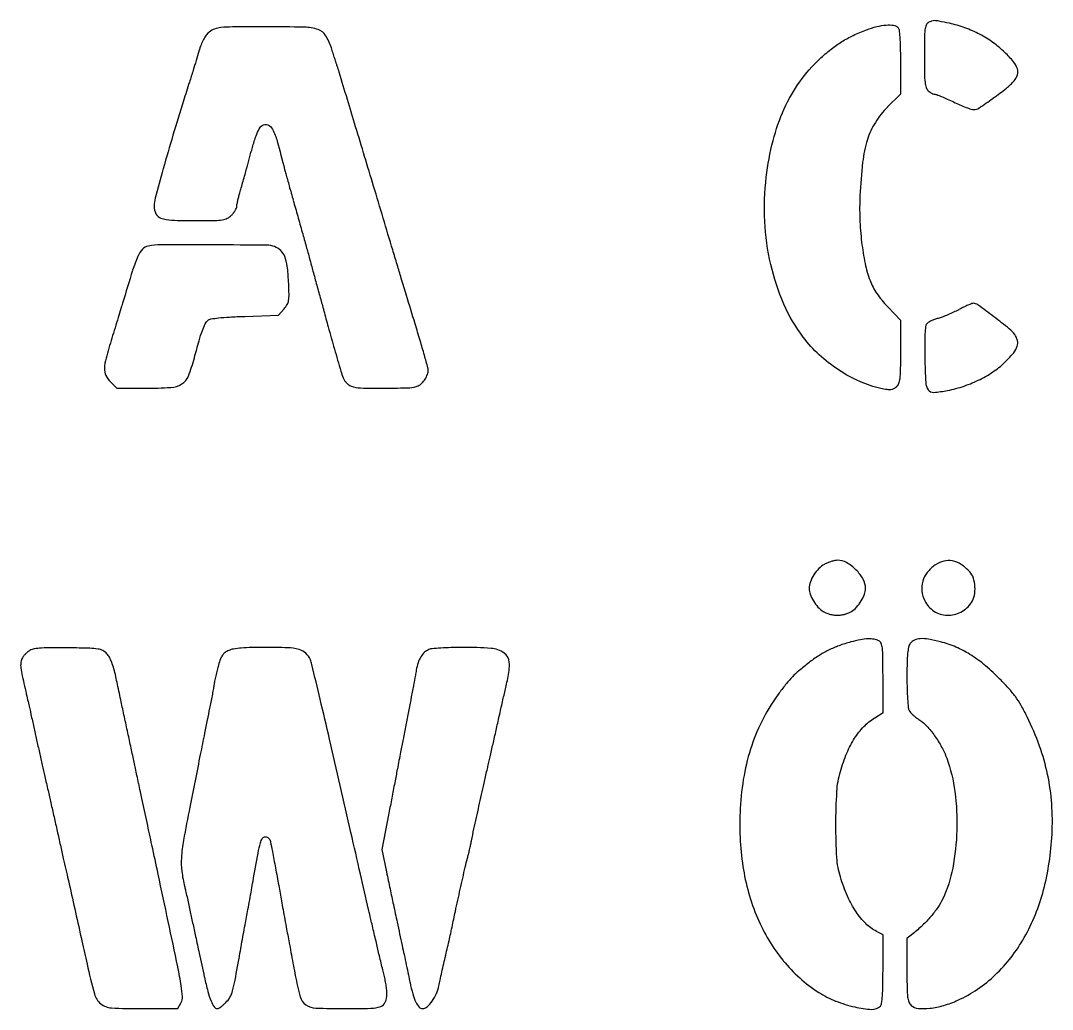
# Model space of a CAD drawing. Header units: centimetres. Extents: x 0 to 40, y 0 to 40.
# Drawn here: x 24.446 to 29.188, y 9.427 to 13.968 of the extents above; entities that cross this region are included whole.
import ezdxf

# ---------------------------------------------------------------- set-up
doc = ezdxf.new("R2010")
doc.units = ezdxf.units.CM
doc.header["$MEASUREMENT"] = 0
doc.layers.add('test v4_0', color=7, linetype='Continuous')

msp = doc.modelspace()

# ---------------------------------------------------------------- linework, layer by layer
at = {"layer": 'test v4_0'}
for p, q in [((28.49, 13.7783), (28.49, 13.6306)), ((28.49, 13.6306), (28.4314, 13.5722)), ((25.4774, 12.61), (25.6318, 12.615)), ((25.6318, 12.615), (25.6571, 12.6445)), ((28.4316, 12.6542), (28.49, 12.5933)), ((28.49, 12.5933), (28.49, 12.4482)), ((24.8592, 12.3092), (24.8885, 12.28)), ((24.8885, 12.28), (25.0197, 12.28)), ((28.41, 10.7903), (28.41, 10.9498)), ((28.3717, 10.7661), (28.41, 10.7903)), ((26.139, 10.3283), (26.1069, 10.1616)), ((26.1069, 10.1616), (26.1282, 10.0583)), ((28.41, 9.7695), (28.3805, 9.7848)), ((28.41, 9.6117), (28.41, 9.7695)), ((28.547, 9.7733), (28.52, 9.7515)), ((28.52, 9.7515), (28.52, 9.6073)), ((25.1695, 9.43), (25.1839, 9.4578)), ((25.0015, 9.43), (25.1695, 9.43))]:
    msp.add_line(p, q, dxfattribs=at)
at = {"layer": 'test v4_0', "extrusion": (0, 0, -1)}
for centre, radius, start, end in [((-28.5006, 13.4777), 0.4785, 69.6082, 75.6579), ((-28.4454, 13.6938), 0.2555, 75.6579, 85.334), ((-28.4379, 13.7859), 0.163, 85.3339, 97.1699), ((-28.454, 13.914), 0.034, 97.1698, 135), ((-28.4973, 13.4278), 0.5233, 58.1208, 64.6656), ((-28.5991, 13.2128), 0.7611, 64.6657, 69.6082), ((-28.4639, 13.9239), 0.0199, 135, 172.5331), ((-27.8819, 13.8477), 0.6069, 172.533, 175.7026), ((-28.5068, 13.4126), 0.5412, 51.6992, 58.1208), ((-27.6335, 13.829), 0.856, 175.7026, 178.8704), ((-19.7784, 15.4317), 5.7169, 196.2863, 196.7421), ((-32.0994, 15.7972), 6.5243, 342.35038, 342.57223), ((-32.358, 15.8795), 6.7957, 342.13514, 342.35035), ((-28.7116, 13.1532), 0.8717, 47.2057, 51.6992), ((-25.0629, 13.7783), 3.4271, 178.8703, 180), ((-19.5925, 15.4876), 5.911, 196.74217, 197.18678), ((-31.6598, 15.6544), 6.0621, 341.92291, 342.13513), ((-26.862, 14.0884), 1.0152, 341.1271, 341.9229), ((-28.5731, 13.3028), 0.6678, 35.2336, 47.2057), ((-14.9096, 16.936), 10.8127, 197.18676, 197.49616), ((28.1913, 30.5225), 56.0043, 197.49624, 197.58768), ((-28.6481, 13.2499), 0.7596, 24.3642, 35.2335), ((-28.6491, 13.6076), 0.0224, 90, 110.9604), ((-28.297, 12.6884), 1.0067, 110.9604, 112.3181), ((-28.3591, 12.8398), 0.843, 112.3181, 114.2627), ((-28.763, 13.1978), 0.8858, 14.3521, 24.3642), ((-28.1806, 12.4437), 1.2775, 114.2626, 115.6867), ((-25.7962, 13.3424), 0.2842, 19.9324, 26.9984), ((-25.5796, 13.4528), 0.0411, 26.9984, 56.4168), ((-25.5721, 13.464), 0.0277, 56.4168, 111.6683), ((-25.5672, 13.4516), 0.041, 111.6683, 152.9551), ((-25.3374, 13.3343), 0.2991, 152.955, 164.4211), ((-26.2582, 13.1749), 0.7757, 15.8022, 19.9324), ((-32.1558, 11.5058), 6.905, 14.97509, 15.80221), ((-20.0567, 11.862), 5.7811, 164.42107, 165.75031), ((-29.1646, 13.0951), 1.3003, 6.8433, 14.3521), ((-29.0675, 13.1067), 1.2025, 357.1357, 6.8433), ((-25.8979, 13.0395), 0.4648, 10.5013, 12.5265), ((-25.947, 13.0286), 0.5152, 12.5265, 14.6668), ((-26.0142, 13.011), 0.5846, 14.6668, 16.6135), ((-25.4895, 13.1152), 0.0495, 359.9999, 10.5013), ((28.7815, -2.3326), 56.6361, 164.21917, 164.29595), ((-28.9979, 13.1032), 1.1328, 346.9833, 357.1357), ((11.4829, 2.5311), 38.6667, 164.29601, 164.39823), ((18.7466, 0.5029), 46.2083, 164.3983, 164.47003), ((-99.4215, 34.9254), 76.4995, 343.225806, 343.278518), ((-24.686, 12.5723), 1.1299, 164.4701, 165.5097), ((-79.7296, 28.9897), 55.9324, 343.15913, 343.22582), ((-28.8982, 13.0802), 1.0305, 336.3415, 346.9833), ((-126.8167, 43.2427), 105.1294, 343.114271, 343.159191), ((-13.9889, 9.4432), 12.2736, 164.39432, 164.55337), ((-14.5129, 9.588), 11.7299, 164.55347, 164.71803), ((-20.7889, 13.9003), 4.3054, 196.6042, 196.9457), ((-15.6608, 9.9017), 10.5399, 164.71812, 164.87671), ((-720.6639, 223.5059), 725.7334, 343.1034838, 343.1142554), ((-28.6466, 12.97), 0.7558, 322.9164, 336.3415), ((4.214, 21.5186), 30.4432, 196.94569, 197.02637), ((-24.5032, 12.2914), 1.3803, 164.8767, 165.5864), ((-28.447, 13.237), 0.6725, 247.1819, 249.5046), ((-28.4254, 13.2883), 0.7282, 244.8899, 247.1819), ((-28.5162, 13.0944), 0.5141, 241.9143, 244.8898), ((7.6465, 22.5697), 34.033, 197.02632, 197.10928), ((-25.5825, 12.437), 0.3196, 19.8354, 25.7828), ((-25.3372, 12.5555), 0.0471, 25.7828, 50.2224), ((-25.326, 12.5689), 0.0297, 50.2223, 80.4322), ((-25.4188, 12.0184), 0.5879, 80.4322, 83.8781), ((-25.4534, 11.6963), 0.9119, 83.8782, 87.0226), ((-25.5954, 8.9662), 3.6458, 87.0227, 88.1452), ((-28.607, 12.8089), 0.2155, 249.5044, 254.9293), ((8.2699, 22.7615), 34.6852, 197.10922, 197.19103), ((-25.9708, 12.2969), 0.7324, 15.9168, 19.8354), ((-29.6475, 11.2484), 4.5556, 14.902, 15.9168), ((-28.5266, 12.8792), 0.6054, 312.6069, 322.9164), ((-28.5953, 12.954), 0.7069, 303.4291, 312.6069), ((-21.9712, 12.4482), 6.5188, 180.00003, 180.74991), ((-28.5801, 12.9309), 0.6793, 294.0781, 303.4291), ((-28.1173, 12.3678), 0.3722, 180.75, 186.7878), ((-28.5023, 12.7567), 0.4884, 282.1044, 294.0781), ((-28.4281, 12.3326), 0.0634, 227.8554, 241.7673), ((-28.4436, 12.3155), 0.0404, 201.0033, 227.8553), ((-28.393, 12.3349), 0.0946, 186.7878, 201.0034), ((-28.5236, 12.8563), 0.5903, 279.2154, 282.1044), ((-28.4397, 12.3389), 0.0662, 264.7667, 279.2154), ((-28.4428, 12.3053), 0.0324, 241.7673, 264.7667), ((-271.7365, 63.8801), 252.4625, 347.890749, 347.898999), ((-8.5556, 14.2515), 18.0082, 190.52785, 190.68484), ((-25.0086, 11.1939), 1.2734, 189.4399, 190.5279), ((-449.707, 102.064), 434.4832, 347.885225, 347.890726), ((-24.443, 11.0544), 0.9025, 188.8856, 190.1617), ((-7.8018, 14.3938), 18.7753, 190.68483, 190.8629), ((-55.5259, 4.2962), 29.5971, 12.8052, 12.91773), ((-30.658, 9.9998), 4.0835, 12.9178, 13.403), ((-19.5236, 9.7132), 5.0836, 166.9043, 167.2755), ((-437.3804, 99.4183), 421.8758, 347.879695, 347.885195), ((-21.783, 11.534), 3.6055, 190.6496, 191.1325), ((-22.0958, 11.4751), 3.2872, 190.1618, 190.6495), ((5.6001, 4.04), 30.8399, 167.27555, 167.37341), ((-192.8599, 46.9071), 171.7804, 347.86887, 347.879642), ((-22.6286, 11.3675), 2.7436, 191.1325, 191.7252), ((-3.508, 15.2177), 23.1474, 190.86293, 191.0151), ((-58.842, 3.5425), 32.9978, 12.68896, 12.80515), ((9.1977, 3.2341), 34.5266, 167.37344, 167.47291), ((-59.7196, 3.3449), 33.8973, 12.57509, 12.68899), ((-28.5166, 10.5364), 0.2716, 44.1353, 57.7369), ((7.9978, 3.5007), 33.2975, 167.47287, 167.57509), ((-28.5651, 10.4894), 0.3391, 32.62, 44.1352), ((-28.4944, 10.6219), 0.1582, 122.263, 137.8573), ((-28.2629, 10.4124), 0.4705, 137.8572, 144.776), ((-28.6497, 10.4353), 0.4395, 22.6198, 32.62), ((-28.2214, 10.383), 0.5213, 144.776, 151.4985), ((-28.3358, 10.4452), 0.3911, 151.4986, 159.8381), ((-28.9915, 10.2928), 0.8098, 16.2912, 22.6198), ((-28.0397, 10.3365), 0.7065, 159.8382, 172.6479), ((-59.6183, 17.9167), 35.4222, 347.91657, 347.96768), ((889.109, 186.3278), 932.0164, 190.8722974, 190.8761935), ((139.2474, 42.3033), 168.4489, 190.858576, 190.872327), ((-98.4789, 26.236), 75.1633, 347.887406, 347.916513), ((-30.3124, 9.6292), 3.8286, 12.618, 13.5309), ((-28.6164, 10.4024), 0.4191, 3.3744, 16.2912), ((-20.5395, 9.5111), 4.1369, 166.6679, 167.1384), ((-98.9539, 26.338), 75.6491, 347.858251, 347.887357), ((-575.5118, 136.0905), 563.7738, 347.101216, 347.123676), ((1009.8162, 209.5195), 1054.9314, 190.8761486, 190.8800447), ((-58.6855, 3.2777), 32.9039, 12.43062, 12.61809), ((5.7478, 3.509), 31.1007, 167.13848, 167.24482), ((-62.552, 18.5064), 38.4143, 347.80993, 347.85829), ((936.7612, 195.4768), 980.539, 190.8799915, 190.8841168), ((-30.7834, 10.2747), 2.5898, 0.0137, 3.3744), ((-27.6193, 10.2822), 1.1305, 172.6479, 181.6557), ((9.1748, 2.7332), 34.6144, 167.24477, 167.355), ((-60.7704, 2.8181), 35.0388, 12.25483, 12.43061), ((10.616, 2.4099), 36.0914, 167.35499, 167.46179), ((-29.3303, 9.6472), 2.8656, 11.1552, 12.2548), ((-30.8219, 10.2747), 2.6283, 356.7127, 0.0138), ((-27.6489, 10.2814), 1.1008, 181.6558, 190.755), ((-25.6256, 10.1699), 0.08, 15.4316, 32.4783), ((-25.5712, 10.2046), 0.0154, 32.4784, 90), ((-25.5712, 10.2003), 0.0197, 90, 113.263), ((-25.57, 10.1975), 0.0228, 113.2629, 134.1651), ((-25.567, 10.1944), 0.0271, 134.1651, 153.1265), ((-25.5581, 10.1899), 0.037, 153.1264, 168.1466), ((-22.9973, 9.6524), 2.6536, 168.1465, 169.1412), ((-373.9917, 89.9409), 357.0369, 347.06956, 347.101188), ((-26.068, 10.0478), 0.5389, 10.3651, 15.4315), ((-7.4031, 6.661), 18.5322, 169.14113, 169.3781), ((-45.8628, 6.4272), 20.6621, 9.99947, 10.36502), ((-27.4818, 9.8534), 1.0175, 12.867, 15.2823), ((-28.568, 10.1452), 0.3707, 342.7051, 356.7127), ((-7.4203, 6.6643), 18.5146, 169.37816, 169.63393), ((-50.8275, 4.5207), 24.9646, 12.62973, 12.86693), ((-28.1534, 10.1856), 0.5873, 190.7551, 205.3177), ((-21.0142, 9.1795), 3.7469, 166.6439, 167.3336), ((-532.5545, 126.3452), 519.725, 347.051236, 347.06957), ((-29.0381, 10.2916), 0.8631, 336.3965, 342.705), ((139.2005, -26.828), 167.958, 167.333512, 167.378203), ((-24.1742, 9.7342), 1.0576, 166.0039, 167.0207), ((-20.0436, 8.7822), 5.2965, 167.0207, 167.3287), ((-15.1837, 8.0844), 10.6225, 169.63397, 170.02175), ((-44.5822, 5.9201), 18.5643, 12.30588, 12.62972), ((-19.4313, 8.6445), 5.9241, 167.32876, 167.63747), ((-20.0501, 8.7801), 5.2906, 167.6374, 167.9734), ((-28.6737, 10.1323), 0.4653, 326.3791, 336.3965), ((-28.4118, 10.0633), 0.3014, 205.3177, 214.0937), ((79.3076, -13.4164), 106.5819, 167.378226, 167.451106), ((-31.9752, 11.2487), 6.0843, 346.61238, 347.05126), ((-30.9364, 8.8969), 4.5976, 11.3922, 12.3059), ((-28.5669, 10.0614), 0.3372, 314.5011, 326.3791), ((-28.2765, 10.1549), 0.4648, 214.0937, 220.4377), ((-33.6195, 8.3135), 8.2787, 10.4483, 10.69582), ((-28.4753, 9.9681), 0.2064, 297.3444, 314.501), ((-28.2122, 10.2097), 0.5492, 220.4377, 226.2833), ((-46.4156, 5.9556), 21.2903, 10.19756, 10.32246), ((-45.6238, 6.0998), 20.4855, 10.32247, 10.44829), ((-28.1012, 10.3258), 0.7099, 226.2834, 231.1061), ((18.3152, 0.1599), 44.0967, 167.45108, 167.59203), ((-37.7044, 7.5227), 12.4392, 10.01072, 10.1975), ((-6.0618, 6.0425), 19.9629, 169.26766, 169.37286), ((31.4034, -0.9874), 58.082, 169.372792, 169.420233), ((35.1896, -1.6947), 61.9337, 169.420143, 169.467126), ((-30.2791, 10.6718), 4.3013, 346.683, 347.0788), ((-33.4684, 11.4268), 7.5788, 346.42397, 346.68294), ((-10.11, 6.2378), 16.4625, 167.78846, 167.93743), ((-0.064, 4.091), 26.7354, 167.93734, 168.04093), ((-31.1764, 8.5474), 4.9077, 12.8259, 13.2825), ((14.6175, 2.1304), 41.009, 169.46712, 169.53106), ((-33.2358, 11.3706), 7.3395, 346.16339, 346.42397), ((-1.3387, 4.3609), 25.4324, 168.04087, 168.14538), ((-32.1927, 8.3161), 5.9499, 12.4308, 12.82591), ((-29.0895, 10.3494), 3.0693, 345.6636, 346.1634), ((-16.815, 7.6095), 9.6188, 168.14536, 168.36125), ((-31.6134, 8.4438), 5.3568, 12.0331, 12.4307), ((-27.6111, 9.2969), 1.2646, 10.8712, 12.0331)]:
    msp.add_arc(centre, radius, start, end, dxfattribs=at)
at = {"layer": 'test v4_0'}
for centre, radius, start, end in [((28.6971, 13.9156), 0.0948, 160.1216, 173.4811), ((28.6284, 13.9405), 0.0217, 120.2185, 160.1216), ((28.6606, 13.8851), 0.0857, 108.6098, 120.2185), ((28.6462, 13.9281), 0.0404, 88.2176, 108.6097), ((28.6437, 13.8474), 0.1211, 78.6161, 88.2176), ((28.0976, 11.1354), 2.8876, 77.6541, 78.616), ((28.5931, 13.3994), 0.57, 70.151, 77.654), ((25.4184, 13.8113), 0.1495, 142.9371, 151.6929), ((25.3706, 13.8475), 0.0895, 130.0788, 142.9371), ((25.3658, 13.8532), 0.082, 110.3565, 130.0788), ((25.3782, 13.8197), 0.1177, 95.3116, 110.3565), ((25.4241, 13.3258), 0.6137, 90.3388, 95.3116), ((25.5717, -11.6462), 25.5862, 90.00003, 90.33876), ((25.5717, 5.1552), 8.7848, 88.83322, 89.99998), ((25.7461, 13.7171), 0.2211, 72.262, 88.8332), ((25.7941, 13.8671), 0.0636, 31.9661, 72.2621), ((25.6352, 13.768), 0.2509, 17.4277, 31.9661), ((28.9837, 13.8829), 0.3832, 173.481, 179.2438), ((28.6028, 13.426), 0.5416, 62.3551, 70.151), ((28.6127, 13.445), 0.5202, 54.3988, 62.3551), ((25.6393, 13.7193), 0.3891, 159.1153, 163.7137), ((25.4675, 13.7849), 0.2052, 151.6929, 159.1154), ((34.8025, 13.8061), 6.2025, 179.24371, 180.00001), ((28.6425, 13.4866), 0.469, 45.7996, 54.3987), ((34.4533, 13.806), 5.8533, 179.99995, 180.80209), ((28.5587, 13.4004), 0.5893, 40.0527, 45.7996), ((25.1207, 13.4931), 0.825, 16.8355, 18.8729), ((28.9356, 13.7173), 0.0968, 18.1996, 40.0527), ((-1093.0567, -324.8597), 1169.073, 16.8226231, 16.8354573), ((28.9961, 13.7296), 0.3956, 180.802, 186.5405), ((28.9547, 13.7422), 0.0765, 319.084, 343.0561), ((28.984, 13.7332), 0.0459, 343.056, 18.1996), ((28.7096, 13.6968), 0.1072, 186.5406, 199.2593), ((28.6426, 13.6734), 0.0362, 199.2594, 227.8553), ((28.0097, 14.8805), 1.5588, 305.5157, 308.3705), ((28.8155, 13.8628), 0.2607, 308.3705, 319.0841), ((28.6741, 13.7082), 0.0832, 227.8553, 234.8421), ((28.675, 13.7095), 0.0847, 234.8421, 241.7348), ((28.6686, 13.6975), 0.0711, 241.7348, 248.9574), ((28.6491, 13.6469), 0.0169, 248.9575, 270), ((27.4189, 15.7082), 2.5758, 303.7659, 305.5157), ((34.9018, 10.5232), 10.1826, 162.4123, 163.34415), ((28.7144, 13.2884), 0.4008, 134.9111, 147.9172), ((29.0826, 14.319), 0.8034, 244.3134, 246.615), ((29.0093, 14.1496), 0.6189, 246.615, 249.4141), ((28.9973, 14.1177), 0.5848, 249.414, 251.893), ((28.8275, 13.6014), 0.0414, 270, 303.7659), ((28.8275, 13.5984), 0.0384, 251.8931, 270), ((-255.3374, -71.5761), 293.9009, 16.766877, 16.822569), ((28.6629, 13.3207), 0.34, 147.9172, 162.6309), ((33.5311, 10.9332), 8.7519, 163.34415, 164.38807), ((28.8738, 13.2547), 0.5609, 162.6308, 173.5064), ((39.4911, 9.2678), 14.9403, 164.38803, 164.92844), ((21.4065, 14.381), 4.2223, 344.6269, 345.025), ((26.5819, 13.5191), 0.9512, 194.2497, 195.4834), ((30.6393, 13.0538), 2.3378, 173.5064, 177.2726), ((19.6997, 14.8482), 5.9918, 344.04049, 344.33522), ((19.314, 14.9563), 6.3924, 344.33519, 344.62694), ((63.2305, 23.6713), 38.9799, 195.4835, 195.56853), ((23.4823, 13.7664), 2.0576, 343.3864, 344.0405), ((57.0808, 21.958), 32.5961, 195.56855, 195.68979), ((-343.7516, -98.214), 386.2408, 16.72147, 16.766849), ((25.1998, 13.1163), 0.1398, 164.9284, 180), ((71.7081, 26.0667), 47.7895, 195.68984, 195.78082), ((29.5675, 13.1048), 1.2649, 177.2727, 182.107), ((25.1367, 13.1163), 0.0767, 180, 207.2819), ((25.3359, 13.1552), 0.1132, 321.7895, 328.8573), ((25.353, 13.1448), 0.0932, 328.8573, 336.2894), ((25.4205, 13.1152), 0.0195, 336.2894, 0), ((25.1053, 13.1001), 0.0414, 207.2819, 250.5411), ((25.1455, 13.214), 0.1621, 250.5411, 267.9014), ((25.2477, 16.0019), 2.9519, 267.9014, 270), ((25.2477, 20.8123), 7.7623, 270.00004, 270.67269), ((25.3356, 13.3202), 0.2697, 270.6728, 278.3233), ((25.365, 13.1198), 0.0671, 278.3233, 297.8445), ((25.3591, 13.1309), 0.0797, 297.8445, 314.9999), ((25.331, 13.159), 0.1195, 315.0001, 321.7894), ((29.626, 13.107), 1.3234, 182.107, 186.7801), ((29.4629, 13.0876), 1.1591, 186.7801, 191.7006), ((25.0995, 12.8348), 0.125, 138.1125, 155.9246), ((25.041, 12.8872), 0.0465, 100.8652, 138.1125), ((25.0935, 12.6136), 0.3251, 90.1254, 100.8653), ((25.1741, -24.1972), 37.136, 89.7573, 90.12537), ((25.0499, -53.4871), 66.4262, 89.543598, 89.757196), ((25.5782, 12.8368), 0.1002, 69.1832, 89.5435), ((25.5851, 12.8548), 0.0809, 45.3617, 69.1832), ((25.5839, 12.8536), 0.0826, 21.9077, 45.3616), ((25.5194, 12.6472), 0.585, 155.9245, 162.6622), ((25.4984, 12.8192), 0.1748, 7.0789, 21.9076), ((27.2089, 13.2243), 1.476, 194.4903, 195.1542), ((28.8249, 12.9555), 0.5077, 191.7007, 200.821), ((36.7709, 9.1346), 12.372, 162.66217, 163.39579), ((24.7558, 12.727), 0.9231, 2.7568, 7.0789), ((36.6496, 15.7812), 11.2568, 195.15417, 195.30268), ((37.8814, 16.1182), 12.5338, 195.30271, 195.45672), ((22.8802, 12.6367), 2.8008, 1.5127, 2.7569), ((38.4316, 16.2704), 13.1047, 195.45676, 195.60573), ((28.6189, 12.8771), 0.2873, 200.821, 207.5403), ((25.5358, 12.7068), 0.1443, 350.7501, 1.5127), ((28.6386, 12.8873), 0.3094, 207.5404, 213.8958), ((28.6834, 12.9175), 0.3634, 213.8959, 219.7255), ((25.5558, 12.7316), 0.1336, 319.322, 330.0402), ((25.6236, 12.6925), 0.0553, 330.0402, 350.7502), ((28.853, 13.0584), 0.5839, 219.7255, 223.8123), ((28.9954, 12.2116), 0.4903, 113.42, 116.0495), ((28.9995, 12.202), 0.5007, 111.279, 113.42), ((28.8255, 12.6489), 0.0211, 90, 111.279), ((28.8255, 12.6367), 0.0333, 53.8638, 90), ((25.5875, 8.2022), 5.5241, 52.9006, 53.8638), ((29.2896, 13.5216), 3.5616, 194.4136, 195.6303), ((29.0829, 12.0325), 0.6896, 116.0495, 118.0857), ((14.7679, 9.0852), 12.0101, 16.51173, 16.89653), ((28.6287, 12.5613), 0.0231, 140.3098, 173.7586), ((28.6319, 12.5586), 0.0274, 120.7611, 140.3099), ((28.6983, 12.4471), 0.1571, 115.3961, 120.761), ((28.7104, 12.4216), 0.1853, 110.1368, 115.3961), ((28.7136, 12.4127), 0.1948, 105.0706, 110.1368), ((27.001, 10.0712), 3.1809, 51.2923, 52.9006), ((38.6613, 16.1435), 13.2932, 195.63031, 196.08707), ((29.4615, 12.4829), 0.8599, 176.828, 179.9216), ((29.227, 12.4959), 0.625, 173.7586, 176.828), ((28.9084, 12.4513), 0.1307, 35.0085, 51.2922), ((28.9486, 12.4795), 0.0817, 13.6928, 35.0084), ((27.5525, 11.6788), 2.8124, 162.809, 164.7689), ((19.7477, 10.5614), 6.8161, 15.9236, 16.51168), ((31.6845, 12.4798), 3.0828, 179.9216, 181.1177), ((28.9396, 12.5014), 0.0919, 320.7679, 341.7894), ((28.9816, 12.4875), 0.0477, 341.7895, 13.6928), ((48.5073, 18.9831), 23.5405, 196.08714, 196.3452), ((10.073, 7.8012), 16.8768, 15.71863, 15.92352), ((28.602, 12.777), 0.5276, 315, 320.7678), ((25.0353, 12.3641), 0.2036, 164.7689, 178.1298), ((24.5168, 12.6138), 0.7537, 338.3505, 345.0979), ((32.3778, 12.4934), 3.7763, 181.1177, 182.8391), ((28.7008, 12.6782), 0.388, 304.6832, 315), ((24.9018, 12.3685), 0.0699, 178.1298, 205.0801), ((24.9332, 12.3832), 0.1047, 205.0802, 225), ((25.147, 12.3637), 0.0756, 301.8495, 338.3505), ((26.2725, 12.4621), 0.3692, 196.3452, 201.4119), ((26.2117, 12.3818), 0.1115, 327.3628, 339.8811), ((26.2608, 12.3638), 0.0592, 339.8811, 359.9999), ((26.2848, 12.3638), 0.0352, 0, 15.7186), ((28.6164, 12.8002), 0.5363, 296.5889, 304.6832), ((25.0197, 14.2388), 1.9588, 270, 273.4255), ((25.1304, 12.3904), 0.1071, 273.4255, 301.8495), ((25.9798, 12.3473), 0.0548, 201.4118, 214.8614), ((26.0063, 12.3658), 0.087, 214.8612, 224.3701), ((26.0047, 12.3642), 0.0848, 224.3701, 233.9766), ((25.9818, 12.3327), 0.0459, 233.9765, 249.1832), ((26.0116, 12.4112), 0.1299, 249.1832, 268.5877), ((26.1034, 16.6116), 4.3314, 270.2385, 271.7435), ((26.2322, 12.3817), 0.0995, 271.7434, 294.4955), ((26.2493, 12.3441), 0.0582, 294.4955, 314.8324), ((26.2119, 12.3817), 0.1112, 314.8324, 327.3628), ((28.6702, 12.3095), 0.0641, 182.8391, 214.8389), ((28.5912, 12.8547), 0.5965, 281.1708, 288.8117), ((28.5957, 12.8416), 0.5826, 288.8117, 296.5888), ((26.1051, 16.2023), 3.9222, 268.5877, 270.2385), ((28.6406, 12.2889), 0.0281, 214.8389, 274.1416), ((28.6045, 12.7872), 0.5277, 274.1417, 281.1708), ((28.2165, 11.3295), 0.1604, 112.1898, 118.0467), ((28.2351, 11.2837), 0.2099, 107.4012, 112.1897), ((28.2291, 11.303), 0.1896, 102.5001, 107.4012), ((28.2009, 11.4301), 0.0595, 90.8749, 102.5001), ((28.2013, 11.4046), 0.0849, 61.0661, 90.8749), ((28.1477, 11.3077), 0.1957, 45.0843, 61.0661), ((28.7228, 11.3575), 0.1322, 104.7431, 123.9469), ((28.7122, 11.3977), 0.0906, 79.249, 104.7431), ((28.709, 11.3808), 0.1078, 56.2865, 79.2489), ((28.2372, 11.3308), 0.1719, 135.3354, 147.569), ((28.192, 11.3754), 0.1083, 118.0466, 135.3354), ((28.1469, 11.3069), 0.1968, 29.1424, 45.0843), ((28.7105, 11.3593), 0.1223, 142.3246, 163.9076), ((28.7336, 11.3414), 0.1516, 123.947, 142.3246), ((28.6439, 11.2832), 0.2251, 43.0464, 56.2865), ((28.7523, 11.3844), 0.0768, 18.0398, 43.0464), ((28.1637, 11.3586), 0.0932, 159.9345, 179.1251), ((28.2336, 11.333), 0.1677, 147.5689, 159.9346), ((28.2421, 11.36), 0.0878, 360, 29.1425), ((28.706, 11.3606), 0.1176, 163.9075, 185.9761), ((28.6778, 11.3602), 0.1551, 3.2639, 18.0397), ((28.141, 11.3589), 0.0705, 179.1251, 200.8082), ((28.249, 11.4), 0.186, 200.8083, 211.3206), ((28.1483, 11.402), 0.1894, 328.5287, 338.881), ((28.257, 11.36), 0.0729, 338.8809, 0), ((28.7211, 11.3622), 0.1329, 185.976, 206.1194), ((28.6725, 11.3599), 0.1604, 348.7029, 3.2639), ((28.2596, 11.4064), 0.1985, 211.3207, 221.6153), ((28.1384, 11.4081), 0.2011, 318.3712, 328.5288), ((28.7083, 11.3559), 0.1186, 206.1194, 237.1491), ((28.7063, 11.3679), 0.1316, 297.8816, 326.7661), ((28.7388, 11.3466), 0.0928, 326.7662, 348.703), ((28.1998, 11.3533), 0.1185, 221.6154, 236.7661), ((28.1711, 11.3096), 0.0662, 236.7662, 249.1303), ((28.2055, 11.3996), 0.1626, 249.1303, 255.4525), ((28.2083, 11.4104), 0.1737, 255.4525, 261.6515), ((28.2, 11.3541), 0.1168, 261.6515, 270), ((28.2, 11.3541), 0.1168, 270, 278.3485), ((28.1917, 11.4104), 0.1737, 278.3485, 284.5475), ((28.1945, 11.3996), 0.1626, 284.5475, 290.8697), ((28.2289, 11.3096), 0.0662, 290.8697, 303.2338), ((28.2005, 11.3529), 0.118, 303.2338, 318.3713), ((28.7091, 11.3571), 0.1201, 237.1491, 267.8955), ((28.7093, 11.3623), 0.1252, 267.8955, 297.8816), ((28.3688, 10.6544), 0.4712, 109.9845, 116.361), ((28.4356, 10.4708), 0.6666, 105.0678, 109.9844), ((28.426, 10.5064), 0.6297, 100.9624, 105.0678), ((28.3503, 10.8973), 0.2316, 92.3012, 100.9625), ((28.3466, 10.9886), 0.1402, 80.9448, 92.3012), ((28.3576, 11.058), 0.07, 61.845, 80.9448), ((28.3793, 11.0985), 0.024, 22.7521, 61.845), ((28.3295, 11.0776), 0.078, 6.4959, 22.7521), ((28.5767, 11.079), 0.0502, 144.9916, 166.9387), ((28.5725, 11.0819), 0.0451, 114.0883, 144.9915), ((28.5845, 11.0551), 0.0744, 92.8469, 114.0882), ((28.5891, 10.9626), 0.1671, 79.6662, 92.8469), ((28.482, 10.3753), 0.7641, 75.4007, 79.6663), ((28.5454, 10.6186), 0.5127, 67.0992, 75.4007), ((24.5534, 10.9776), 0.1175, 136.5448, 143.5904), ((24.5555, 10.9755), 0.1205, 129.5562, 136.5448), ((24.5241, 11.0136), 0.0711, 119.1841, 129.5562), ((24.5193, 11.0221), 0.0614, 99.4431, 119.1841), ((24.5639, 10.7542), 0.333, 93.7999, 99.4431), ((24.5915, 10.3389), 0.7491, 90.0807, 93.8), ((24.5966, 6.7319), 4.3561, 89.0695, 90.0807), ((24.5203, 2.0376), 9.0511, 88.45325, 89.06952), ((24.7567, 10.791), 0.2945, 81.1198, 88.4532), ((24.7915, 11.0137), 0.0691, 61.6631, 81.1197), ((24.7889, 11.0089), 0.0745, 43.2754, 61.6631), ((24.7891, 11.0091), 0.0743, 28.2139, 43.2754), ((25.4361, 11.0105), 0.0756, 144.9829, 159.8174), ((25.4142, 11.0259), 0.0488, 125.4328, 144.983), ((25.4406, 10.9887), 0.0945, 113.502, 125.4328), ((25.4388, 10.9929), 0.0899, 98.8848, 113.5019), ((25.503, 10.5824), 0.5054, 94.8132, 98.8847), ((25.5321, 10.2361), 0.8529, 91.5695, 94.8132), ((25.5804, 8.4743), 2.6153, 90.1626, 91.5695), ((25.5796, 8.7575), 2.3321, 87.7165, 90.1625), ((25.6631, 10.8516), 0.2364, 74.5744, 87.7165), ((25.7047, 11.0023), 0.0801, 48.4994, 74.5743), ((25.7068, 11.0047), 0.0768, 21.5992, 48.4993), ((26.3712, 10.9942), 0.0998, 133.1103, 148.4575), ((26.3474, 11.0196), 0.065, 111.9397, 133.1104), ((26.3421, 11.0326), 0.051, 94.8786, 111.9397), ((26.4787, 9.4325), 1.6569, 93.4992, 94.8787), ((26.4687, 9.5963), 1.4929, 91.6637, 93.4992), ((26.4881, 8.9266), 2.1628, 90.2735, 91.6637), ((26.4858, 9.423), 1.6663, 85.7781, 90.2734), ((26.5994, 10.9626), 0.1226, 55.4818, 85.7781), ((26.6378, 11.0184), 0.0548, 3.0003, 55.4817), ((28.4475, 10.5341), 0.6149, 122.8059, 128.0088), ((28.3648, 10.6625), 0.4622, 116.3611, 122.8058), ((28.0209, 11.0425), 0.3886, 0.5814, 6.4959), ((29.0498, 11.01), 0.5292, 174.289, 178.8484), ((28.7411, 11.0408), 0.219, 166.9388, 174.2889), ((28.5614, 10.6566), 0.4714, 58.2575, 67.0991), ((28.5155, 10.5824), 0.5586, 50.2144, 58.2575), ((24.536, 11.0064), 0.0895, 173.159, 187.4038), ((24.5138, 11.009), 0.0672, 155.5046, 173.1588), ((24.5057, 11.0127), 0.0582, 143.5904, 155.5046), ((24.6728, 10.9467), 0.2062, 21.1827, 28.2139), ((24.5765, 10.9094), 0.3095, 15.4043, 21.1828), ((26.1489, 10.7846), 0.8238, 164.2515, 165.9275), ((25.7272, 10.9035), 0.3857, 159.8175, 164.2514), ((25.6293, 10.974), 0.1602, 13.3979, 21.5992), ((-86.1779, -15.6581), 115.0955, 13.31639, 13.397979), ((26.4837, 10.9486), 0.2218, 161.5795, 170.56), ((26.4, 10.9765), 0.1337, 148.4575, 161.5795), ((26.4292, 11.0075), 0.2637, 346.597, 3.0003), ((29.1126, 9.6832), 1.6949, 128.0088, 129.9845), ((18.8878, 10.9498), 9.5222, 359.99998, 0.58141), ((31.9277, 10.9521), 3.4077, 178.8484, 180), ((28.2169, 10.2238), 1.0253, 45.1093, 50.2144), ((24.8467, 11.0467), 0.4028, 187.4038, 192.6587), ((36.7158, 13.7126), 12.5676, 192.65867, 193.09572), ((24.2447, 10.818), 0.6537, 12.1009, 15.4044), ((26.4878, 10.6979), 1.1737, 167.1529, 168.3912), ((26.5634, 10.6807), 1.2512, 165.9275, 167.1529), ((28.2811, 10.6716), 0.4032, 135.5208, 141.2368), ((28.2958, 10.6572), 0.4238, 129.9846, 135.5208), ((25.7379, 10.852), 0.408, 168.3912, 171.1144), ((29.0833, 10.0275), 1.432, 141.2369, 143.4622), ((30.3407, 10.9521), 1.8207, 180, 181.6549), ((27.8896, 9.8952), 1.4891, 42.5198, 45.1092), ((28.6411, 10.3551), 0.8816, 143.4622, 152.3631), ((29.7309, 10.9345), 1.2107, 181.655, 183.9018), ((28.6497, 10.5923), 0.4578, 36.2843, 42.5198), ((28.6882, 10.6205), 0.41, 29.6085, 36.2843), ((-13.6043, 1.5195), 40.5167, 13.04942, 13.31641), ((29.8956, 10.9457), 1.3757, 183.9019, 185.5451), ((28.5624, 10.8163), 0.0363, 185.5452, 208.1549), ((28.1632, 10.3221), 1.0139, 26.2137, 29.6085), ((-180.5983, -33.3676), 210.2079, 12.110501, 12.131128), ((38.7556, 8.0204), 13.7271, 168.27486, 168.50519), ((158.4263, -14.9377), 134.6785, 168.984903, 169.012176), ((28.568, 10.8193), 0.0426, 208.1549, 223.2771), ((28.6822, 10.9268), 0.1995, 223.2771, 228.0918), ((28.7028, 10.9498), 0.2303, 228.0917, 232.8038), ((28.6946, 10.9389), 0.2167, 232.8038, 237.7369), ((27.9223, 10.2035), 1.2824, 19.7286, 26.2137), ((-163.4935, -29.6971), 192.7137, 12.088425, 12.110426), ((45.7697, 6.5941), 20.8847, 168.5052, 168.67342), ((176.7658, -18.4983), 153.3605, 169.01226, 169.037012), ((-15.3822, 20.0979), 43.0504, 347.33731, 347.42486), ((28.6327, 10.3595), 0.8721, 152.3631, 161.3368), ((107.9781, -5.8666), 84.3288, 168.673321, 168.74093), ((48.5727, 15.9644), 24.6297, 192.42498, 192.56318), ((-141.6385, -25.0163), 170.3631, 12.065008, 12.088385), ((-44.5804, -5.66), 72.3139, 12.876336, 13.04937), ((160.9861, -15.4415), 137.2874, 169.037063, 169.061815), ((-6.7327, 18.1546), 34.1852, 347.2332, 347.33725), ((28.7027, 10.3359), 0.946, 161.3368, 169.9292), ((28.182, 10.2967), 1.0064, 11.9515, 19.7286), ((49.454, 16.1608), 25.5327, 192.56323, 192.69776), ((-81.1234, -12.0818), 108.4811, 12.032281, 12.065054), ((2267.3752, -435.7545), 2286.1007, 168.7408873, 168.7470753), ((54.1452, 5.2067), 28.4695, 169.06188, 169.1414), ((-5.8829, 17.9621), 33.3139, 347.14307, 347.23314), ((46.7787, 15.558), 22.7903, 192.69784, 192.83031), ((24.5372, 11.019), 2.1116, 346.4691, 347.1431), ((28.2284, 11.3332), 3.765, 192.8304, 193.3321), ((29.0114, 10.2811), 1.2596, 169.9293, 176.8622), ((28.2053, 10.3016), 0.9827, 4.0738, 11.9516), ((-105.4516, -17.7867), 133.4648, 12.141667, 12.190025), ((33.1334, 8.7824), 8.0643, 168.74711, 169.84855), ((29.0694, 10.2779), 1.3176, 176.8623, 188.4751), ((28.0318, 10.2892), 1.1566, 357.1022, 4.0738), ((73.6983, 21.1609), 50.2828, 192.53815, 192.61309), ((-79.0702, -12.1109), 106.4797, 12.084358, 12.141654), ((25.9073, 10.0763), 0.7234, 169.8486, 176.3021), ((25.5573, 10.3912), 0.9801, 347.6938, 348.8448), ((27.9067, 10.2956), 1.2819, 345.525, 357.1022), ((63.5548, 18.8911), 39.8884, 192.61305, 192.7022), ((-172.4857, -32.1109), 202.0122, 12.045884, 12.084387), ((24.8883, 10.5364), 1.6646, 346.1784, 346.9383), ((24.8351, 10.5488), 1.7192, 346.9383, 347.6939), ((62.645, 18.686), 38.9558, 192.70217, 192.77918), ((25.5173, 10.1015), 0.3326, 176.3021, 187.033), ((25.8305, 10.3046), 0.6943, 344.7177, 346.1783), ((27.0589, 10.6146), 2.4658, 192.7792, 193.3561), ((25.7754, 10.1333), 0.5926, 187.033, 193.9962), ((56.9437, 16.4156), 31.4644, 191.6568, 191.80233), ((28.723, 10.2263), 0.9674, 188.4752, 203.1145), ((-1270.6434, -266.4528), 1324.8953, 12.0363397, 12.0459654), ((13.4715, 12.1384), 12.2288, 349.81059, 350.00058), ((4.8938, 13.6801), 20.944, 349.68365, 349.81062), ((48.7039, 14.6939), 23.0467, 191.80225, 191.98605), ((28.2781, 10.1997), 0.8983, 330.4129, 345.525), ((5.6703, 13.5388), 20.1548, 349.55576, 349.68364), ((36.7758, 11.8832), 11.3013, 189.97832, 190.1839), ((71.0191, 19.6386), 46.8223, 192.02649, 192.10006), ((17.483, 11.3613), 8.143, 349.30415, 349.5558), ((44.6862, 13.3043), 19.3383, 190.18396, 190.32147), ((55.8997, 16.2215), 30.4028, 191.98599, 192.14206), ((-18.6174, 0.5036), 44.7255, 11.76345, 12.03641), ((81.7401, 21.937), 57.7869, 192.100068, 192.162864), ((43.9799, 13.1756), 18.6204, 190.32146, 190.45989), ((14.5011, 7.0898), 11.878, 13.24089, 13.38757), ((114.2224, 28.7696), 90.0602, 192.142045, 192.211488), ((28.5913, 10.1701), 0.8243, 203.1145, 219.0794), ((33.0644, 11.1605), 7.5204, 190.45985, 190.73234), ((2.5237, 4.2716), 24.1824, 13.15464, 13.24081), ((2.5315, 4.2734), 24.1744, 13.06841, 13.15458), ((19.5863, 11.2903), 7.0026, 347.29621, 347.57673), ((25.2477, 10.0431), 1.2053, 347.5767, 348.6078), ((120.3624, 30.2612), 97.296, 192.162853, 192.209377), ((14.5608, 7.0657), 11.8253, 12.92119, 13.06832), ((18.7552, 11.4776), 7.8545, 347.01249, 347.29622), ((28.4086, 10.1256), 0.7482, 313.7153, 330.4129), ((400.4969, 90.8764), 383.9135, 192.209379, 192.22611), ((11.2055, 12.2002), 14.4693, 349.48989, 349.98928), ((19.1413, 11.3886), 7.4583, 346.71754, 347.0125), ((27.4951, 10.2386), 2.8091, 192.408, 195.2962), ((28.4843, 10.0831), 0.6864, 219.0794, 237.3933), ((23.3559, 9.2443), 1.8518, 9.0143, 11.7635), ((26.8518, 9.793), 1.1623, 190.4689, 195.4059), ((25.6693, 9.4752), 0.4608, 11.2812, 14.3363), ((24.3917, 9.6117), 4.0183, 358.9645, 360), ((35.1104, 9.6073), 6.5904, 179.99998, 180.74368), ((28.4989, 10.0312), 0.6176, 294.4351, 313.7153), ((24.7362, 9.4633), 0.4541, 2.7538, 9.0142), ((26.7443, 9.8899), 1.4871, 192.2261, 194.8373), ((24.9056, 9.6586), 0.5354, 344.0523, 349.4898), ((25.5218, 9.4458), 0.6112, 8.8091, 11.2812), ((25.5756, 9.4542), 0.5568, 6.3022, 8.8092), ((26.9877, 9.7048), 0.7674, 191.6387, 195.6708), ((26.208, 9.5664), 0.1642, 335.7492, 349.1288), ((27.4534, 9.5564), 0.9561, 355.9562, 358.9645), ((24.8701, 9.5207), 0.0878, 195.2961, 230.6389), ((25.1361, 9.4825), 0.0538, 332.6557, 2.7538), ((25.6419, 9.5979), 0.3467, 194.8372, 202.5367), ((25.2937, 9.5477), 0.1317, 330.2872, 344.0523), ((25.7927, 9.5011), 0.0638, 195.4059, 236.2595), ((26.0305, 9.4976), 0.0995, 337.6569, 360), ((25.9686, 9.4976), 0.1614, 360, 6.3023), ((26.471, 9.5599), 0.2308, 195.6708, 205.5365), ((26.1745, 9.5814), 0.2009, 324.2468, 335.7492), ((28.3669, 9.8997), 0.4686, 237.3933, 248.1362), ((27.7227, 9.5374), 0.6862, 352.996, 355.9562), ((28.8765, 9.5264), 0.356, 180.7436, 186.9681), ((24.8682, 9.5184), 0.0848, 230.6389, 266.9106), ((25.4639, 9.524), 0.154, 202.5367, 214.0222), ((25.351, 9.4478), 0.0178, 214.0222, 270), ((25.2808, 9.5563), 0.146, 301.3177, 306.0357), ((25.2683, 9.5735), 0.1672, 306.0356, 311.0397), ((25.2281, 9.6197), 0.2285, 311.0397, 315), ((25.3087, 9.5391), 0.1145, 315, 330.2871), ((25.8079, 9.5239), 0.0912, 236.2595, 267.5292), ((26.052, 9.5822), 0.1507, 271.4979, 289.2027), ((26.09, 9.4731), 0.0352, 289.2027, 337.6569), ((26.3601, 9.5069), 0.1079, 205.5366, 220.1579), ((26.2934, 9.4506), 0.0206, 220.1579, 270), ((26.2934, 9.4611), 0.0311, 270, 311.9599), ((26.2048, 9.5596), 0.1636, 311.9599, 324.2468), ((28.4025, 9.9883), 0.564, 248.1363, 257.485), ((28.3852, 9.9103), 0.4842, 257.485, 266.8307), ((28.3613, 9.4787), 0.0519, 266.8307, 315), ((28.3839, 9.4561), 0.02, 315, 352.9961), ((28.6115, 9.494), 0.089, 186.968, 201.8874), ((28.5683, 9.4766), 0.0424, 201.8874, 227.8553), ((28.5763, 9.4855), 0.0544, 227.8553, 265.0667), ((28.584, 9.8045), 0.3748, 276.3167, 286.2787), ((28.5519, 9.9145), 0.4894, 286.2787, 294.4351), ((25.0015, 11.9871), 2.5571, 266.9106, 270), ((25.351, 9.441), 0.011, 270.0001, 301.3177), ((25.936, 12.4937), 3.0637, 267.5292, 270), ((25.936, 14.017), 4.587, 270, 271.4979), ((28.5952, 9.7037), 0.2735, 265.0667, 276.3167)]:
    msp.add_arc(centre, radius, start, end, dxfattribs=at)

doc.saveas('drawing.dxf')
